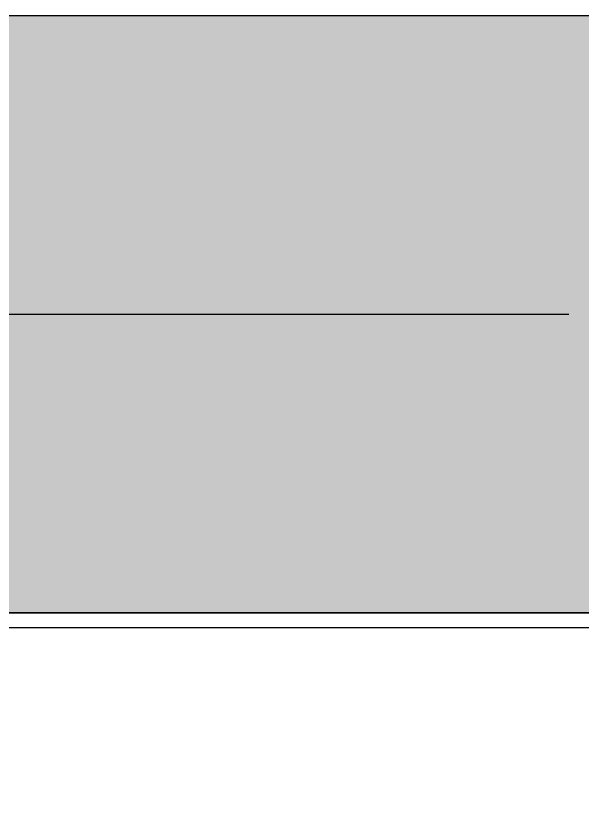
# Model space of a CAD drawing. Header units: inches. Extents: x 21 to 32698, y 13 to 3712.
# Drawn here: x 25570.02 to 25589.01, y 2615.57 to 2642.08 of the extents above; entities that cross this region are included whole.
import ezdxf

# ---------------------------------------------------------------- set-up
doc = ezdxf.new("R2010")
doc.units = ezdxf.units.IN
doc.header["$MEASUREMENT"] = 0
for name, color, linetype, lineweight in [('Z_MİM_-KM-CONCRETE', 8, 'Continuous', 25), ('Z_MİM_-KM-GALVANIZED SHEET', 8, 'Continuous', 25), ('Z_MİM_-KM-PATTERN-STRC', 8, 'Continuous', 25), ('Z_MİM_-KM-TEXT', 8, 'Continuous', 25), ('Z_MİM_00', 8, 'Continuous', 25)]:
    doc.layers.add(name, color=color, linetype=linetype, lineweight=lineweight)

# ---------------------------------------------------------------- blocks, each defined once
blk = doc.blocks.new('A$Ce8ddabe4')
at = {"layer": 'Z_MİM_-KM-PATTERN-STRC'}
h = blk.add_hatch(color=256, dxfattribs=at)
h.dxf.hatch_style = 1
h.paths.add_polyline_path([(20.369, 110), (40.369, 110), (40.369, 0), (20.369, 0)])
at = {"layer": 'Z_MİM_-KM-CONCRETE'}
blk.add_lwpolyline([(40.369, 0), (40.369, 110), (20.369, 110), (20.369, 0)], dxfattribs=at)
blk = doc.blocks.new('-KM_Çatı A Kesiti')
at = {"layer": 'Z_MİM_-KM-GALVANIZED SHEET'}
blk.add_lwpolyline([(21.604, 110), (21.604, 110.5), (30.504, 110.5), (30.504, 12.207), (37.212, 5.5), (53.797, 5.5), (60.504, 12.207), (60.504, 32.656), (80.532, 36.649), (80.616, 36.156), (61.004, 32.234), (61.004, 12), (54.004, 5), (37.004, 5), (30.004, 12), (30.004, 110)], close=True, dxfattribs=at)
at = {"layer": 'Z_MİM_-KM-TEXT'}
blk.add_line((20.002, 36.54), (20.002, 92.853), dxfattribs=at)
blk.add_blockref('A$Ce8ddabe4', (-10.369, 0))

msp = doc.modelspace()

# ---------------------------------------------------------------- block references
at = {"layer": 'Z_MİM_00', "rotation": 270}
msp.add_blockref('-KM_Çatı A Kesiti', (25495.714, 2652.084), dxfattribs=at)

doc.saveas('drawing.dxf')
